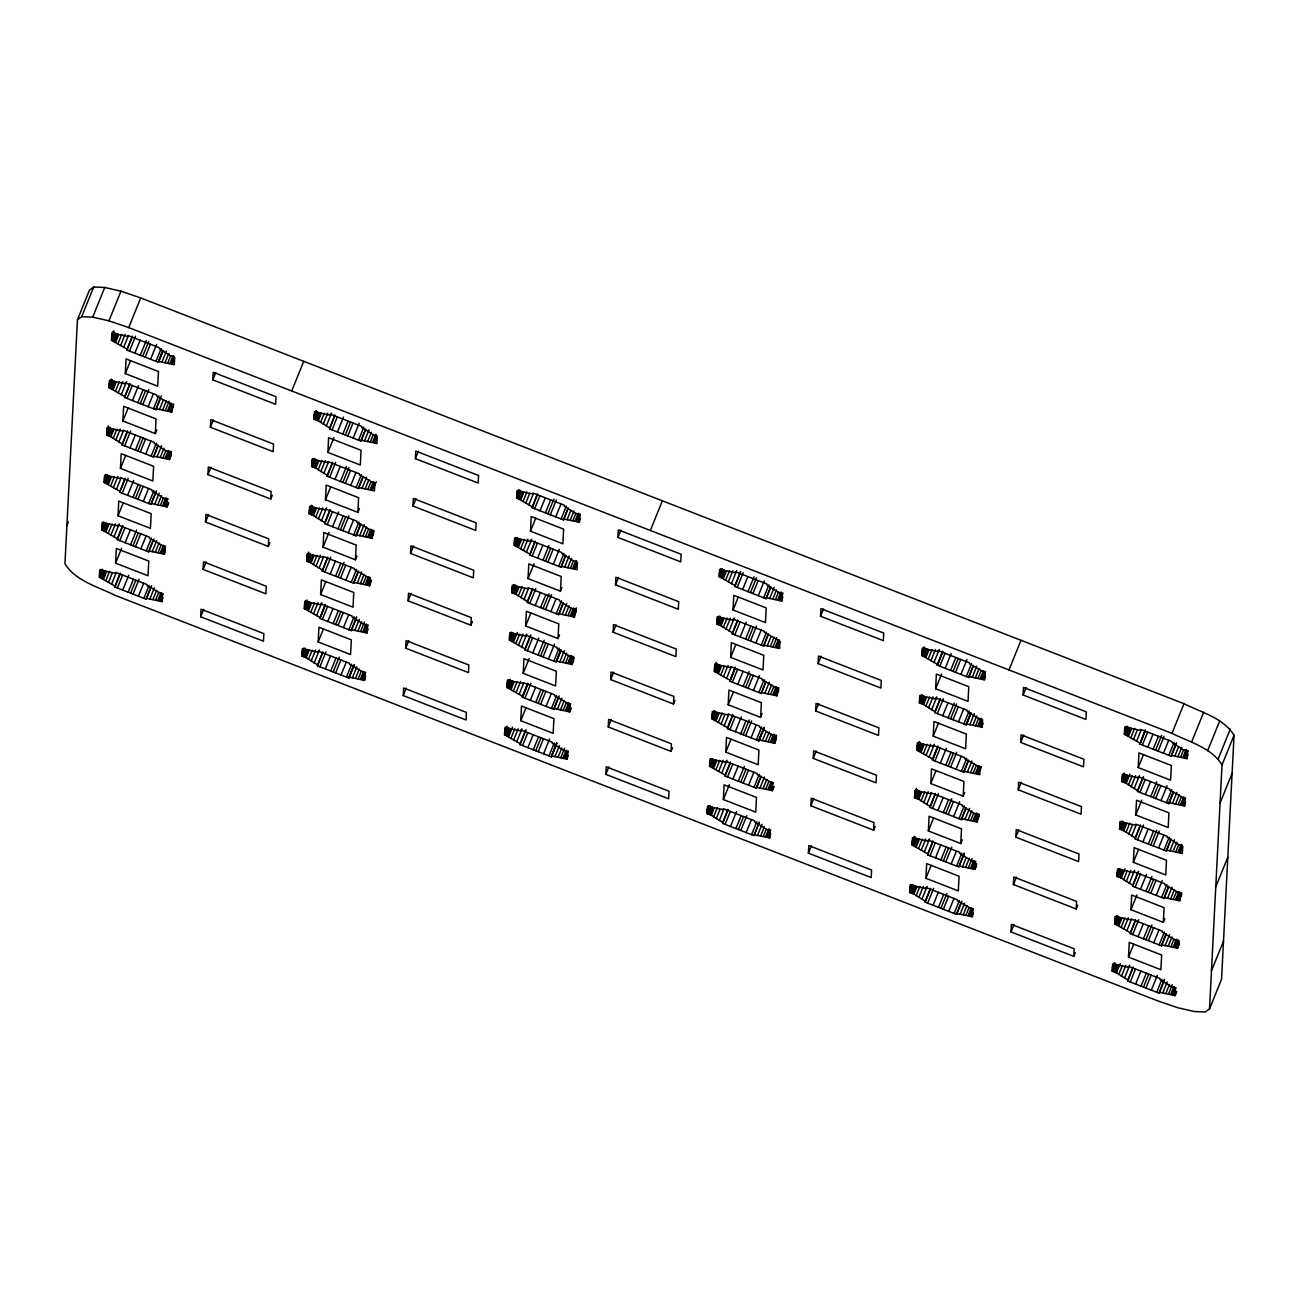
<?xml version="1.0" encoding="UTF-8"?>
<svg xmlns="http://www.w3.org/2000/svg" width="1299" height="1299" viewBox="0 0 1299 1299"><rect width="100%" height="100%" fill="white"/><g stroke="black" fill="none" stroke-linecap="round" stroke-linejoin="round"><path stroke-width="1.5" d="M77.453 319.716L64.95 563.75C75.586 581.075 97.734 586.645 114.994 595.299L1158.27 1001.074L1178.031 1007.797L1194.252 1011.531L1205.293 1011.986L1209.515 1008.917L1221.547 979.284L1234.05 735.25C1223.414 717.925 1201.266 712.355 1184.006 703.701L140.73 297.926L120.969 291.203L104.748 287.469L93.707 287.014L89.485 290.083L77.453 319.716L81.658 316.664L93.707 287.014M151.577 585.8L146.3 599.261L114.897 587.034L114.945 586.06L99.39 577.259L99.763 569.92L115.595 573.33L115.643 572.356L147.047 584.566L146.998 585.54L162.554 594.341L162.18 601.681L146.349 598.271L150.863 587.148M101.809 529.878L102.183 522.539L118.03 525.949L118.079 524.975L149.466 537.185L149.417 538.159L164.989 546.96L164.616 554.3L148.768 550.89L148.719 551.864L117.316 539.653L117.365 538.679L101.809 529.878L104.813 522.474M151.204 503.509L151.139 504.483L119.752 492.272L119.8 491.282L104.229 482.497L104.618 475.142L120.45 478.568L120.498 477.577L151.902 489.788L151.853 490.778L163.203 497.939L167.409 499.579L167.035 506.919L151.204 503.509L155.718 492.386M106.664 435.116L107.038 427.761L122.869 431.187L122.918 430.196L154.321 442.407L154.272 443.397L165.639 450.558L169.844 452.182L169.455 459.537L153.623 456.111L153.574 457.102L122.171 444.891L122.22 443.901L110.87 436.74L106.664 435.116L109.668 427.696M109.084 387.719L109.457 380.38L125.305 383.79L125.354 382.815L156.757 395.026L156.708 396.016L172.264 404.801L171.89 412.156L156.042 408.73L155.994 409.721L124.607 397.51L124.655 396.52L109.084 387.719L112.104 380.315M162.943 351.217L158.429 362.324L127.026 350.113L127.075 349.139L111.519 340.338L111.893 332.999L127.724 336.409L127.773 335.434L159.176 347.645L159.127 348.619L170.494 355.78L174.683 357.42L174.31 364.759L158.478 361.349L162.992 350.227L158.429 362.177M115.595 563.149L116.358 548.47L148.768 561.071L148.021 575.766L115.595 563.149L121.619 548.324M118.03 515.768L118.777 501.073L151.187 513.69L150.44 528.368L118.03 515.768L123.291 502.794M120.45 468.387L121.213 453.692L153.623 466.292L152.86 480.987L120.45 468.387L125.727 455.413M122.885 421.006L123.632 406.311L156.042 418.911L155.295 433.606L122.885 421.006L128.146 408.032M125.305 373.609L126.052 358.93L158.478 371.53L157.715 386.225L125.305 373.609L130.566 360.651M146.3 599.261L146.349 598.271M158.429 362.324L158.478 361.349M200.663 616.781L201.053 609.199L263.859 633.62L263.47 641.203L200.663 616.781L203.667 609.361M203.099 569.384L203.472 561.817L266.279 586.239L265.889 593.822L203.099 569.384L206.103 561.98M205.518 522.003L205.908 514.42L268.698 538.858L268.325 546.441L205.518 522.003L208.522 514.599M207.937 474.622L208.327 467.039L271.134 491.46L270.744 499.043L207.937 474.622L210.958 467.218M210.373 427.241L210.763 419.658L273.553 444.079L273.163 451.662L210.373 427.241L213.377 419.821M212.792 379.86L213.182 372.277L275.989 396.698L275.599 404.281L212.792 379.86L215.813 372.44M354.14 665.072L348.879 678.046L317.476 665.835L317.524 664.844L306.158 657.684L301.969 656.06L302.342 648.704L318.174 652.13L318.223 651.14L349.626 663.351L349.577 664.341L365.133 673.142L364.759 680.481L348.928 677.055L353.442 665.949M319.944 617.463L304.388 608.663L304.762 601.323L320.593 604.749L320.658 603.759L352.045 615.97L351.997 616.96L363.363 624.121L367.568 625.745L367.179 633.1L351.347 629.674L351.298 630.664L319.895 618.454L325.221 604.49M306.808 561.282L307.197 553.942L323.029 557.352L323.078 556.378L354.481 568.589L354.432 569.563L369.988 578.364L369.614 585.703L353.783 582.293L353.718 583.283L322.331 571.057L322.379 570.082L311.013 562.922L306.808 561.282L309.844 553.309M309.243 513.901L309.617 506.561L325.448 509.971L325.497 508.997L356.9 521.208L356.852 522.182L372.423 530.982L372.034 538.322L356.202 534.912L356.153 535.886L324.75 523.676L324.799 522.701L313.449 515.541L309.243 513.901L312.247 506.496M311.663 466.52L312.036 459.164L327.884 462.59L327.933 461.6L359.336 473.81L359.287 474.801L374.843 483.601L374.469 490.941L358.621 487.531L358.573 488.505L327.186 476.295L327.234 475.304L315.868 468.143L311.663 466.52L314.683 459.099M314.098 419.139L314.472 411.783L330.303 415.209L330.352 414.219L361.755 426.429L361.707 427.42L373.073 434.58L377.262 436.204L376.889 443.56L361.057 440.134L361.008 441.124L329.605 428.914L329.654 427.923L318.304 420.762L314.098 419.139L317.102 411.718M318.174 641.95L318.937 627.255L351.347 639.855L350.584 654.55L318.174 641.95L323.451 628.976M320.609 594.552L321.356 579.874L353.766 592.474L353.019 607.169L320.609 594.552L325.87 581.595M323.029 547.171L323.792 532.493L356.202 545.093L355.439 559.788L323.029 547.171L329.053 532.346M325.464 499.79L326.211 485.095L358.621 497.712L357.875 512.391L325.464 499.79L330.725 486.816M327.884 452.409L328.631 437.714L361.057 450.315L360.294 465.01L327.884 452.409L333.908 437.584M348.879 678.046L348.928 677.055M403.242 695.566L403.632 687.983L466.438 712.404L466.049 719.987L403.242 695.566L406.246 688.161M405.678 648.185L406.051 640.602L468.858 665.023L468.468 672.606L405.678 648.185L408.682 640.78M408.097 600.804L408.487 593.221L471.277 617.642L470.904 625.225L408.097 600.804L411.101 593.383M410.516 553.406L410.906 545.84L473.713 570.261L473.323 577.844L410.516 553.406L413.537 546.002M412.952 506.025L413.342 498.443L476.132 522.88L475.743 530.463L412.952 506.025L415.956 498.621M415.371 458.644L415.761 451.062L478.568 475.483L478.178 483.066L415.371 458.644L418.392 451.24M556.719 743.872L551.458 756.83L520.055 744.619L520.103 743.645L504.532 734.844L504.921 727.505L520.753 730.915L520.802 729.941L552.205 742.151L552.156 743.125L563.506 750.286L567.712 751.926L567.338 759.266L551.507 755.856L556.768 742.882M559.171 695.988L553.877 709.449L522.474 697.238L522.523 696.264L506.967 687.463L507.341 680.124L523.172 683.534L523.237 682.543L554.624 694.77L554.576 695.744L570.147 704.545L569.758 711.884L553.926 708.475L558.44 697.352M556.362 661.077L556.297 662.068L524.91 649.857L524.958 648.867L509.387 640.082L509.776 632.727L525.608 636.153L525.657 635.162L557.06 647.373L557.011 648.363L568.361 655.524L572.567 657.164L572.193 664.503L556.362 661.077L560.859 649.971M511.822 592.685L512.196 585.346L528.027 588.772L528.076 587.781L559.479 599.992L559.431 600.982L570.797 608.143L574.986 609.767L574.613 617.122L558.781 613.696L558.732 614.687L527.329 602.476L527.378 601.486L516.028 594.325L511.822 592.685L514.826 585.281M514.242 545.304L514.615 537.965L530.463 541.374L530.512 540.4L561.915 552.611L561.866 553.585L573.216 560.746L577.422 562.386L577.048 569.725L561.2 566.315L561.152 567.306L529.765 555.079L529.813 554.105L514.242 545.304L517.262 537.9M532.233 506.724L516.677 497.923L517.051 490.584L532.882 493.993L532.931 493.019L564.334 505.23L564.286 506.204L575.652 513.365L579.841 515.005L579.468 522.344L563.636 518.934L563.587 519.909L532.184 507.698L537.494 493.75M520.753 720.734L521.516 706.039L553.926 718.656L553.163 733.334L520.753 720.734L526.03 707.76M523.188 673.353L523.935 658.658L556.345 671.274L555.599 685.953L523.188 673.353L529.196 658.528M525.608 625.972L526.355 611.277L558.781 623.877L558.018 638.572L525.608 625.972L530.869 612.998M528.043 578.575L528.79 563.896L561.2 576.496L560.454 591.191L528.043 578.575L534.051 563.766M530.463 531.194L531.21 516.515L563.636 529.115L562.873 543.81L530.463 531.194L535.724 518.236M551.458 756.83L551.507 755.856M553.877 709.449L553.926 708.475M605.821 774.366L606.211 766.783L669.017 791.205L668.628 798.788L605.821 774.366L608.825 766.946M608.257 726.969L608.63 719.386L671.437 743.824L671.047 751.407L608.257 726.969L611.261 719.565M610.676 679.588L611.066 672.005L673.856 696.426L673.467 704.009L610.676 679.588L613.68 672.184M613.096 632.207L613.485 624.624L676.292 649.045L675.902 656.628L613.096 632.207L616.116 624.803M615.531 584.826L615.921 577.243L678.711 601.664L678.322 609.247L615.531 584.826L618.535 577.406M617.951 537.429L618.34 529.862L681.147 554.283L680.757 561.866L617.951 537.429L620.971 530.024M707.111 813.629L707.5 806.289L723.332 809.715L723.381 808.725L754.784 820.936L754.735 821.926L766.085 829.087L770.291 830.711L769.917 838.066L754.086 834.64L754.037 835.63L722.634 823.42L722.682 822.429L711.316 815.269L707.111 813.629L710.131 806.224M760.24 778.491L756.456 788.249L725.053 776.023L725.102 775.048L709.546 766.248L709.92 758.908L725.751 762.318L725.8 761.344L757.203 773.554L757.155 774.545L772.726 783.329L772.337 790.685L756.505 787.259L761.019 776.153M764.153 727.895L758.876 740.852L727.489 728.642L727.537 727.667L711.966 718.867L712.339 711.527L728.187 714.937L728.236 713.963L759.639 726.173L759.59 727.148L770.94 734.308L775.146 735.948L774.772 743.288L758.925 739.878L763.439 728.755M729.957 680.286L714.401 671.486L714.775 664.146L730.606 667.556L730.655 666.566L762.058 678.792L762.01 679.767L777.565 688.567L777.192 695.907L761.36 692.497L761.311 693.471L729.908 681.261L735.218 667.313M716.821 624.105L717.194 616.749L733.042 620.175L733.091 619.185L764.494 631.395L764.429 632.386L780.001 641.186L779.627 648.526L763.78 645.1L763.731 646.09L732.327 633.88L732.392 632.889L721.026 625.728L716.821 624.105L719.857 616.116M734.812 585.508L719.256 576.707L719.63 569.368L735.461 572.794L735.51 571.804L766.913 584.014L766.865 585.005L778.231 592.165L782.42 593.789L782.047 601.145L766.215 597.719L766.166 598.709L734.763 586.499L740.073 572.534M723.332 799.518L724.095 784.84L756.505 797.44L755.742 812.135L723.332 799.518L729.356 784.71M725.768 752.137L726.514 737.459L758.925 750.059L758.178 764.754L725.768 752.137L731.028 739.18M728.187 704.756L728.934 690.061L761.36 702.678L760.597 717.357L728.187 704.756L733.448 691.782M730.623 657.375L731.369 642.68L763.78 655.297L763.033 669.975L730.623 657.375L735.884 644.401M733.042 609.994L733.789 595.299L766.199 607.9L765.452 622.594L733.042 609.994L738.303 597.02M756.456 788.249L756.505 787.259M758.876 740.852L758.925 739.878M808.4 853.151L808.79 845.568L871.58 869.989L871.207 877.572L808.4 853.151L811.404 845.746M810.82 805.77L811.209 798.187L874.016 822.608L873.626 830.191L810.82 805.77L813.84 798.349M813.255 758.389L813.645 750.806L876.435 775.227L876.046 782.81L813.255 758.389L816.259 750.968M815.675 710.991L816.064 703.409L878.871 727.846L878.481 735.429L815.675 710.991L818.695 703.587M818.11 663.61L818.5 656.027L881.29 680.449L880.901 688.032L818.11 663.61L821.114 656.206M820.53 616.229L820.919 608.646L883.726 633.068L883.336 640.651L820.53 616.229L823.55 608.825M909.69 892.429L910.079 885.09L925.911 888.5L925.96 887.509L957.363 899.736L957.314 900.71L972.87 909.511L972.496 916.85L956.665 913.441L956.6 914.415L925.213 902.204L925.261 901.23L913.895 894.069L909.69 892.429L912.71 885.025M912.125 845.048L912.499 837.693L928.33 841.119L928.379 840.128L959.782 852.339L959.734 853.329L971.1 860.49L975.305 862.13L974.916 869.469L959.084 866.06L959.035 867.034L927.632 854.823L927.681 853.833L912.125 845.048L915.129 837.628M914.545 797.651L914.918 790.312L930.766 793.738L930.815 792.747L962.218 804.958L962.169 805.948L973.519 813.109L977.725 814.733L977.351 822.088L961.504 818.662L961.455 819.653L930.068 807.442L930.116 806.452L918.75 799.291L914.545 797.651L917.565 790.247M932.536 759.071L916.98 750.27L917.354 742.931L933.185 746.34L933.234 745.366L964.637 757.577L964.589 758.567L980.144 767.352L979.771 774.707L963.939 771.281L963.89 772.272L932.487 760.045L937.797 746.097M970.824 713.768L966.31 724.874L934.907 712.664L934.971 711.69L923.605 704.529L919.4 702.889L919.773 695.55L935.621 698.959L935.67 697.985L967.073 710.196L967.008 711.17L978.374 718.331L982.58 719.971L982.206 727.31L966.359 723.9L970.873 712.778M937.391 664.309L921.835 655.508L922.209 648.169L938.04 651.578L938.089 650.588L969.492 662.815L969.444 663.789L984.999 672.59L984.626 679.929L968.794 676.519L968.745 677.493L937.342 665.283L942.652 651.335M925.911 878.319L926.674 863.624L959.084 876.24L958.321 890.919L925.911 878.319L931.188 865.345M928.347 830.938L929.094 816.243L961.504 828.843L960.757 843.538L928.347 830.938L933.608 817.964M930.766 783.541L931.513 768.862L963.939 781.462L963.176 796.157L930.766 783.541L936.027 770.583M933.202 736.16L933.949 721.481L966.359 734.081L965.612 748.776L933.202 736.16L938.463 723.202M935.621 688.779L936.368 674.084L968.778 686.7L968.031 701.379L935.621 688.779L941.645 673.954M966.359 723.9L966.31 724.874L970.873 712.94M1010.979 931.935L1011.369 924.368L1074.159 948.79L1073.786 956.373L1010.979 931.935L1013.983 924.531M1013.399 884.554L1013.788 876.971L1076.595 901.409L1076.205 908.975L1013.399 884.554L1016.419 877.15M1015.834 837.173L1016.224 829.59L1079.014 854.011L1078.625 861.594L1015.834 837.173L1018.838 829.769M1018.254 789.792L1018.643 782.209L1081.45 806.63L1081.06 814.213L1018.254 789.792L1021.274 782.371M1020.689 742.411L1021.079 734.828L1083.869 759.249L1083.48 766.832L1020.689 742.411L1023.693 734.99M1023.109 695.014L1023.498 687.431L1086.305 711.868L1085.915 719.451L1023.109 695.014L1026.113 687.609M1112.269 971.214L1112.658 963.874L1128.49 967.284L1128.539 966.31L1159.942 978.52L1159.893 979.511L1171.243 986.672L1175.449 988.295L1175.075 995.651L1159.244 992.225L1159.179 993.215L1127.792 981.005L1127.841 980.014L1116.474 972.854L1112.269 971.214L1115.289 963.809M1114.704 923.833L1115.078 916.493L1130.909 919.903L1130.958 918.929L1162.361 931.139L1162.313 932.114L1173.679 939.274L1177.868 940.914L1177.495 948.254L1161.663 944.844L1161.615 945.818L1130.211 933.608L1130.26 932.633L1114.704 923.833L1117.741 915.844M1117.124 876.452L1117.497 869.112L1133.345 872.522L1133.394 871.532L1164.797 883.758L1164.748 884.733L1180.304 893.533L1179.93 900.873L1164.083 897.463L1164.034 898.437L1132.647 886.227L1132.696 885.252L1121.329 878.092L1117.124 876.452L1120.144 869.047M1119.559 829.071L1119.933 821.715L1135.764 825.141L1135.813 824.151L1167.216 836.361L1167.168 837.352L1178.534 844.512L1182.723 846.152L1182.35 853.492L1166.518 850.082L1166.47 851.056L1135.066 838.845L1135.115 837.855L1123.749 830.694L1119.559 829.071L1122.563 821.65M1173.419 792.406L1168.889 803.675L1137.486 791.464L1137.551 790.474L1126.184 783.313L1121.979 781.673L1122.352 774.334L1138.2 777.76L1138.249 776.77L1169.652 788.98L1169.587 789.971L1185.159 798.755L1184.785 806.111L1168.938 802.685L1173.452 791.578M1139.97 743.093L1124.414 734.292L1124.788 726.953L1140.619 730.363L1140.668 729.389L1172.071 741.599L1172.023 742.59L1183.373 749.75L1187.578 751.374L1187.205 758.73L1171.373 755.304L1171.325 756.294L1139.921 744.083L1145.231 730.119M1128.49 957.103L1129.253 942.424L1161.663 955.025L1160.9 969.72L1128.49 957.103L1133.751 944.146M1130.926 909.722L1131.673 895.027L1164.083 907.644L1163.336 922.339L1130.926 909.722L1136.934 894.897M1133.345 862.341L1134.092 847.646L1166.518 860.263L1165.755 874.941L1133.345 862.341L1138.606 849.367M1135.764 814.96L1136.528 800.265L1168.938 812.865L1168.191 827.56L1135.764 814.96L1141.789 800.135M1138.2 767.563L1138.947 752.884L1171.357 765.484L1170.61 780.179L1138.2 767.563L1143.461 754.605M1168.889 803.675L1168.938 802.685M1209.515 1008.917L1222.018 764.884L1234.05 735.25M81.658 316.664L92.716 317.118L104.748 287.469M92.716 317.118L108.937 320.837L120.969 291.203M111.795 334.833L113.305 331.131M111.73 336.1L113.24 332.382M111.698 336.668L113.955 331.115M111.682 337.237L113.175 333.534M111.617 338.503L113.857 332.95M111.519 340.338L114.556 332.349M112.169 340.598L115.173 333.177M113.614 341.15L116.618 333.746M115.059 341.718L118.063 334.314M115.725 341.978L118.729 334.557M117.965 343.667L121.733 334.395M120.628 345.437L125.142 334.33M108.937 320.837L128.698 327.575L140.73 297.926M123.681 347.271L128.195 336.149M109.311 383.481L110.805 379.779M109.246 384.634L111.503 379.064M109.181 385.884L111.438 380.331M109.116 387.151L112.12 379.746M109.749 387.979L112.753 380.575M111.194 388.547L114.198 381.127M127.075 349.285L132.336 336.165M127.026 350.113L132.319 336.652M112.64 389.099L115.643 381.695M113.289 389.359L116.293 381.955M129.478 351.071L135.502 336.246M115.546 391.048L119.297 381.792M118.209 392.818L122.723 381.711M134.869 353.166L140.146 340.208M66.899 525.624L68.409 521.922M106.94 429.596L108.45 425.893M121.262 394.652L126.523 381.695M106.875 430.862L108.385 427.16M106.843 431.43L108.353 427.728M106.827 432.015L108.32 428.313M106.762 433.265L109.019 427.712M106.697 434.532L109.701 427.127M107.314 435.36L110.334 427.956M140.276 355.276L146.284 340.452M108.759 435.928L111.779 428.524M124.623 397.007L129.916 383.546M124.607 397.51L129.868 384.374M142.728 356.218L148.752 341.41M110.204 436.48L113.224 429.076M110.87 436.74L113.874 429.336M127.058 398.452L132.319 385.494M145.179 357.176L150.44 344.219M113.11 438.429L116.878 429.173M115.79 440.215L120.287 429.092M132.449 400.563L138.473 385.738M150.57 359.271L156.594 344.462M118.826 442.033L123.34 430.927M104.456 478.243L105.95 474.541M104.391 479.396L105.933 475.109M104.326 480.662L106.583 475.093M104.261 481.913L107.281 474.508M104.229 482.497L107.249 475.077M104.894 482.741L107.898 475.337M137.84 402.658L143.117 389.684M106.339 483.309L109.343 475.905M122.22 444.063L127.497 430.943M122.171 444.891L127.464 431.43M155.977 361.382L161.238 348.408M107.785 483.877L110.788 476.457M140.292 403.616L145.569 390.642M108.434 484.121L111.454 476.717M124.623 445.849L130.647 431.024M142.76 404.557L148.768 389.749M110.691 485.826L114.442 476.554M161.92 362.145L166.434 351.022M113.354 487.596L117.868 476.473M130.03 447.944L135.291 434.97M165.038 362.713L168.805 353.442M148.151 406.668L153.412 393.694M116.407 489.431L120.921 478.308M167.782 363.038L170.786 355.634M102.004 526.209L103.53 521.922M101.971 526.777L103.465 523.075M101.907 528.043L104.164 522.49M101.842 529.31L104.099 523.741M102.459 530.138L105.479 522.718M170.104 363.135L173.124 355.715M135.421 450.039L140.682 437.065M170.77 363.379L173.774 355.975M103.904 530.69L106.924 523.286M119.768 491.785L125.061 478.324M153.542 408.763L158.819 395.789M119.752 492.272L125.013 479.152M172.215 363.947L174.472 358.394M105.349 531.259L108.369 523.854M137.873 450.997L143.134 438.023M106.015 531.518L109.019 524.098M156.042 408.893L161.303 395.919M155.994 409.721L160.54 398.111M122.203 493.23L128.211 478.405M140.324 451.955L145.585 438.981M108.255 533.207L112.023 523.935M159.501 409.526L163.252 400.271M110.935 534.977L115.449 523.854M127.594 495.325L133.618 480.5M162.619 410.094L166.369 400.823M145.715 454.049L150.993 441.075M155.295 433.606L156.789 429.904M113.987 536.812L119.248 523.838M165.346 410.419L169.114 401.164M99.601 573.021L101.111 569.319M99.568 573.59L101.078 569.888M99.536 574.158L101.046 570.456M99.471 575.425L101.728 569.871M99.39 577.259L102.426 569.271M167.685 410.516L170.689 403.112M100.039 577.519L103.043 570.115M133.001 497.42L138.262 484.462M168.334 410.776L171.354 403.356M117.365 538.825L122.642 525.705M101.484 578.087L104.488 570.667M117.316 539.653L122.609 526.192M151.122 456.144L156.383 443.186M169.779 411.328L172.799 403.924M102.93 578.64L105.933 571.235M135.453 498.378L140.714 485.404M172.101 407.902L173.611 404.2M172.053 409.055L173.579 404.768M171.224 411.897L173.481 406.343M103.579 578.899L106.599 571.479M153.591 456.615L158.137 445.005M119.768 540.611L125.045 527.638M153.574 457.102L158.088 445.833M137.905 499.336L143.166 486.362M105.836 580.588L109.587 571.333M157.065 456.907L161.579 445.801M108.499 582.358L112.266 573.103M125.175 542.706L130.436 529.748M160.183 457.475L163.95 448.22M143.296 501.43L148.557 488.456M111.552 584.193L116.066 573.07M162.927 457.816L165.931 450.396M165.265 457.897L168.269 450.493M130.566 544.801L136.59 529.992M165.915 458.157L168.919 450.753M114.913 586.547L120.206 573.086M114.897 587.034L120.174 573.914M148.687 503.525L153.964 490.567M167.36 458.709L170.364 451.305M169.682 455.283L171.176 451.581M133.018 545.759L138.279 532.801M169.649 455.868L171.159 452.149M169.617 456.436L171.127 452.734M168.805 459.278L171.062 453.724M151.171 503.996L156.432 491.022M169.487 458.953L170.997 455.251M117.348 587.992L122.609 575.035M169.455 459.537L170.965 455.835M135.469 546.717L140.747 533.743M154.646 504.288L159.16 493.182M122.739 590.087L128.763 575.278M157.764 504.856L161.514 495.601M140.877 548.811L146.137 535.854M160.508 505.197L163.512 497.777M162.83 505.279L165.834 497.874M128.146 592.198L133.407 579.224M163.495 505.538L166.499 498.134M146.267 550.922L151.528 537.948M164.941 506.107L167.944 498.686M130.598 593.14L135.859 580.182M166.386 506.659L167.88 502.957M148.752 551.377L153.282 539.767M167.068 506.35L168.561 502.632M148.719 551.864L153.98 538.906M167.035 506.919L168.545 503.216M133.05 594.098L139.058 579.289M152.21 551.685L156.724 540.563M155.328 552.254L159.095 542.982M138.441 596.209L143.702 583.235M158.072 552.578L161.076 545.174M160.41 552.676L163.414 545.255M161.06 552.919L164.064 545.515M143.848 598.303L149.109 585.329M162.505 553.488L165.509 546.083M163.95 554.04L165.46 550.338M149.791 599.066L154.305 587.944M152.909 599.635L156.659 590.363M155.653 599.959L158.657 592.555M157.975 600.057L160.995 592.636M158.64 600.3L161.644 592.896M160.086 600.869L163.089 593.464M161.531 601.437L163.025 597.735M291.707 390.967L303.739 361.333M270.744 499.043L272.254 495.341M314.309 414.884L315.819 411.182M314.277 415.453L315.787 411.751M314.244 416.037L316.501 410.468M314.179 417.288L316.436 411.734M314.114 418.554L316.371 413.001M314.748 419.382L317.752 411.978M316.193 419.95L319.197 412.546M317.638 420.503L320.642 413.098M318.304 420.762L321.308 413.358M268.325 546.441L269.819 542.722M320.544 422.451L324.312 413.196M323.207 424.237L327.721 413.114M326.26 426.056L331.521 413.098M311.89 462.265L313.384 458.563M311.825 463.418L313.351 459.132M311.76 464.685L314.017 459.115M311.695 465.935L314.699 458.531M312.328 466.763L315.332 459.359M313.773 467.331L316.777 459.927M329.654 428.085L334.915 414.966M329.605 428.914L334.898 415.453M315.219 467.9L318.223 460.479M315.868 468.143L318.872 460.739M332.057 429.872L337.318 416.898M318.125 469.848L321.876 460.577M320.788 471.618L325.302 460.496M337.448 431.966L343.472 417.141M323.841 473.453L328.355 462.33M309.422 510.231L310.964 505.944M309.406 510.799L311.663 505.246M309.341 512.066L311.598 506.513M309.276 513.332L312.28 505.912M309.893 514.16L312.913 506.74M342.855 434.061L348.116 421.087M311.338 514.713L314.358 507.308M327.202 475.807L332.495 462.347M327.186 476.295L332.447 463.175M345.307 435.019L350.568 422.045M312.783 515.281L315.787 507.877M313.449 515.541L316.453 508.12M329.637 477.253L335.645 462.428M347.759 435.977L353.019 423.003M315.689 517.229L319.457 507.958M318.369 518.999L322.866 507.877M335.028 479.347L340.289 466.373M353.149 438.072L359.173 423.247M307.1 555.777L308.594 552.075M321.405 520.834L326.682 507.86M307.035 557.044L308.529 553.342M306.97 558.18L308.512 553.91M306.905 559.447L309.162 553.894M307.473 561.541L310.477 554.137M340.419 481.442L346.443 466.633M324.799 522.847L330.076 509.728M308.918 562.11L311.922 554.689M324.75 523.676L330.043 510.215M358.556 440.166L363.817 427.209M310.364 562.662L313.368 555.258M342.871 482.4L348.895 467.575M311.013 562.922L314.017 555.517M361.025 440.637L365.571 429.027M327.202 524.634L332.463 511.66M361.008 441.124L365.522 429.855M345.339 483.358L350.6 470.384M313.27 564.61L317.021 555.355M364.499 440.929L369.013 429.823M315.933 566.38L320.447 555.274M332.609 526.728L338.617 511.92M367.617 441.498L371.384 432.242M350.73 485.453L355.991 472.479M318.986 568.215L323.5 557.092M370.361 441.839L373.365 434.418M304.583 604.993L306.109 600.723M304.551 605.578L306.808 600.008M304.486 606.828L306.743 601.275M304.421 608.094L306.678 602.541M304.388 608.663L307.392 601.258M305.038 608.922L308.058 601.518M372.683 441.92L375.703 434.516M338 528.839L343.261 515.865M373.349 442.18L376.353 434.775M306.483 609.491L309.503 602.07M322.347 570.57L327.64 557.109M322.331 571.057L327.592 557.937M356.121 487.547L361.398 474.59M374.794 442.732L377.051 437.178M307.928 610.043L310.948 602.639M340.452 529.781L345.713 516.823M308.594 610.303L311.598 602.898M358.621 487.677L363.135 476.408M358.573 488.505L363.119 476.895M324.782 572.015L330.79 557.19M342.904 530.739L348.928 515.914M310.834 611.991L314.602 602.736M362.08 488.31L366.594 477.204M313.514 613.761L318.028 602.655M330.173 574.109L335.434 561.152M365.198 488.879L368.948 479.623M348.294 532.834L353.572 519.876M357.875 512.391L359.368 508.688M316.55 615.596L321.827 602.639M367.926 489.22L370.946 481.799M302.18 651.806L303.69 648.104M302.147 652.374L303.657 648.672M302.115 652.959L303.625 649.256M302.05 654.225L304.307 648.656M301.969 656.06L305.005 648.071M370.264 489.301L373.268 481.897M302.618 656.304L305.622 648.899M335.564 576.22L340.841 563.246M370.913 489.561L373.933 482.156M304.063 656.872L307.067 649.468M319.911 618.292L325.205 604.652M353.701 534.944L358.962 521.971M319.895 618.454L325.172 605.48M372.358 490.129L375.379 482.708M374.745 485.436L376.255 481.734M305.509 657.44L308.512 650.02M338.032 577.162L344.04 562.353M306.158 657.684L309.178 650.279M356.17 535.399L360.716 523.789M322.347 619.396L327.624 606.438M356.153 535.886L360.667 524.617M340.484 578.12L345.745 565.162M308.415 659.372L312.166 650.117M359.644 535.708L364.158 524.585M311.078 661.159L315.592 650.036M327.754 621.507L333.015 608.533M362.762 536.276L366.529 527.004M345.875 580.231L351.136 567.257M355.439 559.788L356.949 556.069M314.131 662.977L319.392 650.02M365.506 536.601L368.51 529.196M367.844 536.698L370.848 529.278M333.145 623.601L338.406 610.627M368.494 536.942L371.498 529.537M317.492 665.348L322.785 651.887M317.476 665.835L322.753 652.715M351.266 582.325L356.543 569.352M369.939 537.51L372.943 530.106M372.261 534.084L373.755 530.382M335.597 624.559L340.858 611.585M372.228 534.652L373.739 530.95M372.196 535.22L373.706 531.518M371.384 538.062L373.641 532.509M353.766 582.439L358.297 571.17M353.718 583.283L358.248 572.015M372.066 537.754L373.576 534.051M319.927 666.793L325.935 651.968M338.049 625.501L343.309 612.543M357.225 583.089L361.739 571.966M325.318 668.888L330.596 655.914M360.343 583.657L364.093 574.385M343.456 627.612L348.717 614.638M363.087 583.982L366.091 576.577M365.409 584.079L368.413 576.659M330.725 670.982L335.986 658.025M366.074 584.339L369.078 576.918M348.846 629.706L354.107 616.733M367.52 584.891L370.524 577.487M333.177 671.94L339.185 657.115M368.948 585.459L371.205 579.89M351.331 630.161L356.608 616.863M351.298 630.664L356.575 617.545M369.614 585.703L371.141 581.432M335.629 672.898L340.89 659.924M354.789 630.47L359.303 619.363M357.907 631.038L361.674 621.783M341.02 674.993L346.281 662.019M360.651 631.363L364.418 622.107M362.989 631.46L365.993 624.056M363.639 631.72L366.643 624.299M346.427 677.088L351.688 664.13M365.084 632.272L368.088 624.868M366.529 632.84L368.039 629.138M348.879 677.899L354.14 664.926M352.37 677.851L356.884 666.744M355.488 678.419L359.238 669.164M358.232 678.76L361.236 671.339M360.554 678.841L363.574 671.437M361.219 679.101L364.223 671.697M362.665 679.669L365.668 672.249M364.11 680.221L365.604 676.519M516.888 493.669L518.398 489.967M516.856 494.253L518.366 490.551M516.823 494.822L518.333 491.119M516.758 496.088L519.015 490.535M516.693 497.355L519.714 489.934M516.677 497.923L519.681 490.519M517.327 498.183L520.331 490.762M518.772 498.735L521.776 491.331M520.217 499.303L523.221 491.899M520.867 499.563L523.887 492.142M470.904 625.225L472.398 621.523M523.124 501.252L526.891 491.98M525.786 503.022L529.554 493.766M528.839 504.856L533.353 493.734M514.469 541.066L515.963 537.364M514.404 542.203L515.93 537.932M514.339 543.469L516.596 537.916M514.907 545.564L517.911 538.159M516.352 546.132L519.356 538.712M532.184 507.698L537.477 494.237M517.798 546.684L520.802 539.28M518.447 546.944L521.451 539.54M534.636 508.656L539.897 495.682M520.704 548.633L524.455 539.377M523.367 550.403L527.881 539.296M540.027 510.751L545.304 497.793M526.42 552.237L531.681 539.264M512.001 589.015L513.543 584.745M511.985 589.6L513.478 585.881M511.92 590.85L514.177 585.297M511.855 592.117L514.859 584.712M512.472 592.945L515.492 585.54M545.434 512.861L550.695 499.888M513.917 593.513L516.921 586.093M529.781 554.592L535.074 541.131M529.765 555.079L535.026 541.959M515.362 594.065L518.366 586.661M547.886 513.803L553.894 498.995M516.028 594.325L519.032 586.921M532.217 556.037L537.477 543.079M550.338 514.761L556.362 499.936M518.269 596.014L522.036 586.758M520.931 597.784L524.699 588.528M537.607 558.132L542.868 545.174M555.728 516.856L561.006 503.898M523.984 599.618L528.498 588.512M509.614 635.828L511.108 632.126M509.581 636.396L511.092 632.694M509.549 636.981L511.059 633.279M509.484 638.247L511.741 632.678M509.387 640.082L512.407 632.662M510.052 640.326L513.056 632.922M542.998 560.242L549.022 545.418M527.378 601.648L532.639 588.512M511.497 640.894L514.501 633.49M527.329 602.476L532.622 589.015M561.136 518.967L566.396 505.993M512.943 641.462L515.947 634.042M545.45 561.184L550.727 548.227M513.592 641.706L517.359 632.451M563.604 519.421L568.15 507.812M529.781 603.418L535.805 588.609M563.587 519.909L568.101 508.64M547.902 562.142L553.179 549.185M515.849 643.395L519.6 634.139M567.078 519.73L570.846 510.458M518.512 645.181L523.026 634.058M535.188 605.529L540.449 592.555M570.196 520.298L573.963 511.027M553.309 564.253L559.317 549.428M521.565 646.999L526.826 634.042M572.94 520.623L575.944 513.219M507.146 683.794L508.688 679.507M507.13 684.362L508.623 680.66M507.065 685.628L509.322 680.059M507 686.879L510.004 679.474M506.967 687.463L509.971 680.043M575.262 520.72L578.282 513.3M507.617 687.723L510.637 680.303M540.579 607.623L545.84 594.65M575.928 520.964L578.932 513.56M509.062 688.275L512.082 680.871M524.926 649.37L530.219 635.909M524.91 649.857L530.918 635.032M558.7 566.348L563.961 553.374M577.373 521.532L580.377 514.128M510.507 688.843L513.527 681.423M543.031 608.582L549.055 593.757M578.818 522.101L580.312 518.382M511.173 689.087L514.177 681.683M561.2 566.461L565.714 555.193M561.152 567.306L565.698 555.696M527.362 650.815L532.622 637.841M545.483 609.523L551.507 594.715M513.414 690.792L517.181 681.52M564.659 567.111L569.173 555.988M516.093 692.562L520.607 681.439M532.752 652.91L538.776 638.085M567.76 567.679L571.528 558.408M550.873 611.634L556.151 598.66M560.454 591.191L561.947 587.489M519.129 694.397L523.643 683.274M570.505 568.004L573.525 560.6M504.759 730.606L506.269 726.888M504.726 731.175L506.237 727.472M504.694 731.743L506.951 726.19M504.629 733.009L506.886 727.456M504.532 734.844L507.552 727.44M505.197 735.104L508.201 727.684M572.843 568.101L575.847 560.681M538.143 655.005L544.167 640.18M573.492 568.361L576.512 560.941M522.523 696.264L527.8 683.29M506.642 735.656L509.646 728.252M522.49 697.092L527.784 683.436M556.281 613.729L561.541 600.755M522.474 697.238L527.735 684.264M574.937 568.913L577.194 563.36M540.611 655.963L545.872 642.989M508.088 736.224L511.092 728.82M508.737 736.484L512.504 727.213M558.749 614.183L563.295 602.59M524.926 698.196L530.95 683.371M558.732 614.687L563.246 603.418M543.063 656.921L548.324 643.947M510.994 738.173L514.745 728.901M562.223 614.492L566.737 603.386M513.657 739.943L518.171 728.836M530.333 700.291L535.594 687.317M565.341 615.06L569.108 605.805M548.454 659.015L554.478 644.19M558.018 638.572L559.528 634.87M516.71 741.778L521.971 728.804M568.085 615.385L571.089 607.981M570.423 615.482L573.427 608.078M535.724 702.386L540.985 689.428M571.073 615.742L574.077 608.322M520.087 743.791L525.364 730.671M520.055 744.619L526.063 729.811M553.845 661.11L559.122 648.152M572.518 616.294L575.522 608.89M574.905 611.602L576.399 607.9M538.176 703.344L543.437 690.386M574.808 613.437L576.334 609.166M574.775 614.021L576.285 610.319M573.963 616.863L576.22 611.309M556.345 661.24L560.859 650.117M522.507 745.577L527.767 732.604M557.06 660.217L560.811 650.945M540.628 704.302L545.889 691.328M559.804 661.873L564.318 650.767M527.897 747.672L533.158 734.714M562.922 662.441L566.673 653.186M546.035 706.396L551.296 693.439M565.666 662.782L568.67 655.362M567.988 662.863L570.992 655.459M533.304 749.783L538.565 736.809M568.653 663.123L571.657 655.719M551.426 708.491L556.686 695.533M570.082 663.692L573.103 656.271M535.756 750.725L541.017 737.767M572.372 660.834L573.882 657.132M572.356 661.402L573.849 657.7M571.528 664.244L573.785 658.69M572.193 664.503L573.72 660.217M538.208 751.683L543.469 738.709M557.368 709.27L561.882 698.148M560.486 709.822L564.253 700.567M543.599 753.777L549.623 738.969M563.23 710.163L566.234 702.743M565.568 710.244L568.572 702.84M566.218 710.504L569.222 703.1M548.99 755.888L554.267 742.914M567.663 711.073L570.667 703.652M569.108 711.625L570.618 707.923M551.458 756.684L556.751 743.044M569.758 711.884L571.268 708.182M554.949 756.651L559.463 745.529M558.067 757.22L561.817 747.948M650.344 530.463L662.376 500.813M560.811 757.544L564.562 748.289M563.133 757.642L566.153 750.221M563.798 757.885L566.802 750.481M565.244 758.454L568.248 751.049M566.689 759.022L568.183 755.304M719.435 573.038L720.977 568.767M719.402 573.622L720.913 569.904M719.337 574.872L721.594 569.319M719.273 576.139L722.293 568.735M719.256 576.707L722.26 569.303M719.906 576.967L722.91 569.563M721.351 577.535L724.355 570.115M722.796 578.087L725.8 570.683M723.446 578.347L726.466 570.943M673.467 704.009L674.977 700.307M725.703 580.036L729.47 570.781M728.366 581.806L732.88 570.699M731.418 583.641L736.679 570.683M717.048 619.85L718.542 616.148M717.016 620.419L718.509 616.716M716.983 621.003L718.493 617.301M716.918 622.27L719.175 616.7M717.486 624.348L720.49 616.944M718.932 624.916L721.935 617.512M734.763 586.499L740.787 571.511M720.377 625.485L723.381 618.064M721.026 625.728L724.03 618.324M737.215 587.44L743.239 572.632M671.047 751.407L672.557 747.688M723.267 627.417L727.034 618.162M725.946 629.203L730.46 618.08M742.606 589.551L747.883 576.577M714.677 665.981L716.187 662.263M728.999 631.022L734.26 618.064M714.58 667.816L716.122 663.529M714.564 668.384L716.058 664.682M714.499 669.651L716.756 664.081M714.434 670.917L716.691 665.348M714.401 671.486L717.405 664.065M715.051 671.745L718.055 664.325M748.013 591.646L754.021 576.821M716.496 672.297L719.5 664.893M732.36 633.392L737.653 619.932M732.327 633.88L737.605 620.76M717.941 672.866L720.945 665.445M750.465 592.604L756.473 577.779M718.607 673.126L721.611 665.705M734.796 634.838L740.057 621.864M752.917 593.546L758.178 580.588M720.848 674.814L724.615 665.543M723.511 676.584L728.025 665.461M740.186 636.932L746.211 622.107M758.307 595.656L764.332 580.832M726.563 678.419L731.077 667.296M712.193 714.629L713.687 710.91M712.161 715.197L713.671 711.495M712.128 715.765L713.638 712.063M712.063 717.032L714.32 711.479M711.966 718.867L715.002 710.878M712.631 719.126L715.635 711.706M745.577 639.027L750.854 626.069M714.077 719.678L717.08 712.274M735.218 667.459L729.924 681.114L735.169 668.287M763.715 597.751L768.976 584.777M748.029 639.985L753.306 627.011M715.522 720.247L718.526 712.842M716.171 720.507L719.175 713.086M766.183 598.206L770.729 586.612M732.36 682.219L737.621 669.245M766.166 598.709L770.68 587.44M750.481 640.943L756.505 626.118M718.428 722.195L722.179 712.924M769.658 598.514L774.172 587.408M721.091 723.965L724.858 714.71M737.751 684.313L743.028 671.339M772.775 599.083L776.542 589.827M755.888 643.037L761.149 630.064M724.144 725.8L728.658 714.677M775.519 599.407L778.523 592.003M709.709 763.146L711.235 758.876M709.644 764.413L711.901 758.86M709.579 765.679L711.836 760.126M709.546 766.248L712.55 758.843M777.841 599.505L780.861 592.1M710.196 766.507L713.216 759.103M743.158 686.408L749.166 671.599M778.507 599.765L781.511 592.344M711.641 767.076L714.661 759.655M727.521 727.813L732.798 714.694M727.489 728.642L732.766 715.181M761.279 645.132L766.54 632.175M779.952 600.317L782.956 592.912M713.086 767.628L716.106 760.224M745.61 687.366L750.871 674.408M781.397 600.885L782.891 597.183M713.752 767.888L716.756 760.483M763.78 645.262L768.294 633.993M763.731 646.09L768.277 634.48M729.941 729.6L735.202 716.626M748.062 688.324L753.323 675.35M715.993 769.576L719.76 760.321M767.238 645.895L770.989 636.64M718.672 771.346L723.186 760.24M735.331 731.694L741.356 716.886M770.339 646.464L774.107 637.208M753.452 690.418L759.477 675.594M721.708 773.181L726.985 760.207M707.338 809.391L708.832 805.689M773.084 646.805L776.851 637.533M707.306 809.959L708.816 806.257M707.273 810.544L708.783 806.825M707.208 811.794L709.465 806.241M707.143 813.06L710.163 805.656M707.776 813.888L710.78 806.484M775.422 646.886L778.426 639.481M740.722 733.805L745.999 720.831M776.071 647.146L779.091 639.741M709.222 814.457L712.225 807.036M725.086 775.535L730.379 762.075M758.86 692.513L764.121 679.556M725.053 776.023L730.33 762.903M777.516 647.714L779.773 642.144M743.174 734.747L749.198 719.938M710.667 815.009L713.671 807.605M711.316 815.269L714.336 807.864M761.328 692.984L765.874 681.374M727.505 776.981L732.782 764.023M761.311 693.471L765.825 682.202M745.642 735.705L751.65 720.88M713.573 816.957L717.324 807.702M764.802 693.293L769.317 682.17M716.236 818.727L720.003 809.472M732.912 779.091L738.173 766.118M767.92 693.845L771.687 684.589M751.033 737.8L756.294 724.842M760.597 717.357L762.107 713.654M719.289 820.562L723.803 809.456M770.664 694.186L773.668 686.765M772.986 694.267L776.006 686.862M738.303 781.186L744.327 766.361M773.652 694.527L776.656 687.122M722.666 822.592L727.943 809.472M722.634 823.42L727.927 809.959M756.424 739.91L761.701 726.937M775.097 695.095L778.101 687.674M740.755 782.144L746.016 769.17M777.387 692.237L778.913 687.95M776.542 695.647L778.799 690.094M758.892 740.706L764.169 727.408M725.086 824.362L730.347 811.404M743.207 783.086L748.468 770.128M762.383 740.674L766.134 731.402M730.476 826.473L736.501 811.648M765.501 741.242L769.252 731.97M748.597 785.197L753.875 772.223M768.229 741.567L771.249 734.162M770.567 741.664L773.571 734.244M735.884 828.567L741.144 815.593M771.216 741.908L774.236 734.503M754.005 787.291L759.266 774.318M772.661 742.476L775.682 735.072M774.983 739.05L776.493 735.348M738.335 829.525L743.596 816.551M774.951 739.618L776.461 735.916M774.935 740.186L776.429 736.484M774.107 743.044L776.364 737.475M774.772 743.288L776.299 739.017M740.787 830.483L746.795 815.658M759.947 788.055L764.462 776.932M763.065 788.623L766.832 779.351M746.178 832.578L751.439 819.604M765.809 788.948L768.813 781.543M768.147 789.045L771.151 781.641M768.797 789.305L771.801 781.884M751.569 834.672L756.846 821.699M770.242 789.857L773.246 782.453M771.687 790.425L773.197 786.723M754.053 835.143L759.314 822.17M772.369 790.101L773.879 786.398M754.037 835.63L759.298 822.511M772.337 790.685L773.847 786.967M757.528 835.436L762.042 824.329M760.646 836.004L764.397 826.749M763.39 836.329L766.394 828.924M765.712 836.426L768.716 829.022M766.378 836.686L769.381 829.265M767.823 837.238L770.827 829.834M769.268 837.806L770.762 834.104M922.014 651.838L923.557 647.552M921.981 652.407L924.239 646.853M921.917 653.673L924.174 648.12M921.852 654.94L924.109 649.37M921.835 655.508L924.839 648.087M922.485 655.768L925.489 648.347M923.93 656.32L926.934 648.915M925.375 656.888L928.379 649.468M926.025 657.148L929.045 649.727M928.282 658.837L932.049 649.565M930.945 660.606L935.459 649.484M933.997 662.441L939.258 649.468M919.627 698.651L921.121 694.933M919.595 699.219L921.088 695.517M919.562 699.788L921.072 696.085M919.497 701.054L921.754 695.501M919.4 702.889L922.436 694.9M920.065 703.149L923.069 695.728M921.511 703.701L924.515 696.296M937.342 665.137L942.652 651.481M937.342 665.283L942.603 652.309M922.956 704.269L925.96 696.865M923.605 704.529L926.609 697.108M939.794 666.241L945.055 653.267M873.626 830.191L875.136 826.489M925.846 706.218L929.613 696.946M928.525 707.987L933.039 696.881M945.185 668.336L951.209 653.511M931.578 709.822L936.839 696.849M917.191 746.032L918.702 742.33M917.126 747.169L919.383 741.615M917.062 748.435L919.319 742.882M917.013 749.702L920.017 742.297M916.98 750.27L919.984 742.866M917.63 750.53L920.634 743.125M950.592 670.43L955.853 657.473M919.075 751.098L922.079 743.678M934.955 711.836L940.232 698.716M934.907 712.664L940.2 699.203M920.52 751.65L923.524 744.246M953.044 671.388L958.305 658.431M921.186 751.91L924.19 744.506M937.375 713.622L943.383 698.797M955.496 672.346L960.757 659.372M923.427 753.599L927.194 744.343M926.09 755.369L930.604 744.262M942.765 715.717L948.026 702.759M960.887 674.441L966.911 659.616M914.837 792.146L916.331 788.444M929.142 757.203L934.419 744.23M914.772 793.413L916.266 789.711M914.74 793.981L916.233 790.279M914.707 794.566L916.217 790.847M914.642 795.816L916.899 790.263M914.577 797.083L917.581 789.678M915.21 797.911L918.214 790.506M948.156 717.827L954.18 703.003M916.656 798.479L919.66 791.059M932.487 759.899L937.797 746.259M966.294 676.535L971.555 663.578M932.487 760.045L937.748 747.087M950.608 718.769L956.632 703.961M918.101 799.031L921.105 791.627M918.75 799.291L921.754 791.887M968.762 677.006L973.308 665.397M934.939 761.003L940.2 748.045M968.745 677.493L973.26 666.225M953.06 719.727L958.337 706.753M921.007 800.98L924.758 791.724M972.237 677.315L976.751 666.192M923.67 802.75L928.184 791.643M940.33 763.114L946.354 748.289M975.354 677.867L979.105 668.612M958.467 721.822L963.728 708.864M926.723 804.584L931.237 793.478M978.098 678.208L981.102 670.787M912.336 840.794L913.846 837.092M912.288 841.947L914.545 836.394M912.223 843.213L914.48 837.644M912.158 844.464L915.162 837.059M980.42 678.289L983.44 670.885M912.775 845.292L915.795 837.887M945.737 765.208L950.998 752.235M981.086 678.549L984.09 671.145M914.22 845.86L917.24 838.456M930.1 806.614L935.377 793.494M930.068 807.442L935.345 793.981M963.858 723.933L969.119 710.959M982.531 679.117L985.535 671.697M915.665 846.428L918.685 839.008M948.189 766.166L953.45 753.193M983.976 679.669L985.47 675.967M916.331 846.672L919.335 839.268M932.52 808.384L938.528 793.575M950.641 767.108L956.665 752.3M918.572 848.361L922.339 839.105M969.817 724.696L974.331 713.573M921.251 850.147L925.749 839.024M937.91 810.495L943.171 797.521M972.919 725.264L976.686 715.993M956.032 769.219L961.309 756.245M924.287 851.965L929.564 839.008M975.663 725.589L978.683 718.185M909.885 888.76L911.411 884.473M909.852 889.328L911.362 885.626M909.787 890.594L912.044 885.041M909.722 891.861L912.726 884.44M910.355 892.689L913.359 885.269M978.001 725.686L981.005 718.266M943.301 812.589L948.579 799.616M978.65 725.93L981.671 718.526M911.801 893.241L914.805 885.837M927.665 854.336L932.958 840.875M961.439 771.314L966.7 758.34M927.632 854.823L932.909 841.703M980.096 726.498L982.353 720.945M945.753 813.547L951.777 798.723M913.246 893.809L916.25 886.389M913.895 894.069L916.915 886.649M981.541 727.067L983.051 723.348M963.923 771.444L968.453 760.175M963.89 772.272L968.421 760.662M930.084 855.781L935.345 842.807M948.221 814.505L953.482 801.532M916.152 895.758L919.903 886.486M967.382 772.077L971.896 760.954M1008.966 669.943L1020.998 640.31M918.815 897.528L923.329 886.405M935.491 857.876L940.752 844.902M970.499 772.645L974.266 763.374M953.612 816.6L959.636 801.775M963.176 796.157L964.686 792.455M921.868 899.363L927.129 886.389M973.243 772.97L976.247 765.566M975.565 773.067L978.585 765.663M940.882 859.97L946.143 847.013M976.231 773.327L979.235 765.907M925.245 901.376L930.522 888.256M925.213 902.204L930.506 888.743M959.003 818.695L964.28 805.721M977.676 773.879L980.68 766.475M943.334 860.928L948.595 847.955M979.998 770.453L981.492 766.751M961.487 819.166L966.018 807.556M927.665 903.162L933.672 888.337M961.455 819.653L965.985 808.384M945.786 861.886L951.81 847.062M964.962 819.458L969.476 808.351M933.055 905.257L938.316 892.299M968.08 820.026L971.831 810.771M951.177 863.981L956.454 851.007M960.757 843.538L962.25 839.836M970.808 820.351L973.828 812.947M973.146 820.448L976.15 813.044M938.463 907.351L943.724 894.394M973.795 820.708L976.816 813.288M956.584 866.076L961.845 853.118M975.24 821.26L978.261 813.856M977.562 817.834L979.073 814.132M940.914 908.31L946.922 893.501M977.53 818.419L979.04 814.7M977.514 818.987L979.008 815.285M976.686 821.829L978.943 816.275M959.084 866.206L964.345 853.232M959.052 866.547L964.329 853.573M943.366 909.268L948.627 896.294M962.527 866.839L966.294 857.584M965.644 867.407L969.411 858.152M948.757 911.362L954.018 898.405M968.388 867.748L972.155 858.477M970.726 867.829L973.73 860.425M971.376 868.089L974.38 860.685M954.148 913.473L959.425 900.499M972.821 868.658L975.825 861.237M974.266 869.21L976.523 863.656M975.013 867.635L976.523 863.932M956.632 913.928L961.179 902.318M974.948 868.901L976.458 865.183M956.6 914.415L961.877 901.295M974.916 869.469L976.426 865.767M960.107 914.236L964.621 903.114M963.225 914.788L966.976 905.533M965.969 915.129L968.973 907.725M968.291 915.227L971.295 907.806M968.957 915.47L971.961 908.066M970.402 916.039L973.406 908.618M971.831 916.591L973.341 912.888M1124.593 730.623L1126.136 726.352M1124.561 731.191L1126.071 727.489M1124.496 732.457L1126.753 726.904M1124.431 733.724L1127.451 726.32M1124.414 734.292L1127.418 726.888M1125.064 734.552L1128.068 727.148M1126.509 735.12L1129.513 727.7M1127.954 735.672L1130.958 728.268M1128.604 735.932L1131.624 728.528M1130.861 737.621L1134.612 728.366M1133.524 739.391L1137.291 730.135M1136.576 741.226L1141.09 730.119M1122.19 777.435L1123.7 773.733M1122.174 778.004L1123.667 774.301M1122.141 778.588L1124.398 773.019M1122.076 779.838L1124.333 774.285M1122.011 781.105L1124.268 775.552M1121.979 781.673L1124.983 774.269M1122.645 781.933L1125.648 774.529M1124.09 782.501L1127.094 775.081M1139.921 743.921L1145.231 730.282M1139.921 744.083L1145.182 731.11M1125.519 783.053L1128.539 775.649M1126.184 783.313L1129.951 774.058M1142.373 745.025L1147.634 732.068M1076.205 908.975L1077.715 905.273M1128.425 785.002L1132.192 775.747M1131.104 786.772L1135.618 775.665M1147.764 747.136L1153.041 734.162M1134.157 788.607L1139.418 775.649M1119.77 824.816L1121.281 821.114M1119.706 825.969L1121.248 821.682M1119.641 827.236L1121.898 821.666M1119.576 828.486L1122.596 821.082M1120.209 829.314L1123.213 821.91M1153.171 749.231L1158.432 736.257M1121.654 829.882L1124.658 822.478M1137.534 790.636L1142.811 777.516M1137.486 791.464L1143.51 776.64M1123.099 830.451L1126.103 823.03M1155.623 750.189L1161.631 735.364M1123.749 830.694L1126.769 823.29M1139.937 792.406L1145.215 779.449M1073.786 956.373L1075.28 952.67M1158.075 751.131L1164.083 736.322M1126.006 832.383L1129.773 823.128M1128.669 834.169L1132.436 824.897M1145.345 794.517L1150.605 781.543M1163.466 753.241L1168.727 740.268M1222.018 764.884C1211.382 747.574 1189.218 742.005 1171.974 733.35L1184.006 703.701M1131.721 836.004L1136.235 824.881M1117.351 872.197L1118.845 868.495M1117.319 872.782L1118.812 869.08M1117.286 873.35L1118.796 869.648M1117.221 874.617L1119.478 869.063M1117.156 875.883L1119.413 870.314M1117.79 876.711L1120.793 869.291M1150.735 796.612L1156.759 781.787M1119.235 877.263L1122.239 869.859M1135.099 838.358L1140.376 824.897M1168.873 755.336L1174.134 742.362M1135.066 838.845L1140.343 825.726M1153.187 797.57L1158.464 784.596M1120.68 877.832L1123.684 870.427M1121.329 878.092L1125.096 868.82M1171.357 755.466L1175.887 744.197M1171.325 756.294L1176.602 742.833M1137.518 839.804L1143.542 824.979M1155.639 798.528L1160.916 785.554M1123.586 879.78L1127.337 870.509M1174.816 756.099L1178.583 746.844M1126.249 881.55L1130.763 870.427M1142.909 841.898L1148.186 828.924M1177.933 756.668L1181.684 747.396M1161.046 800.622L1167.054 785.798M1129.302 883.385L1134.563 870.411M1180.677 756.992L1183.681 749.588M1114.915 919.595L1116.426 915.876M1114.867 920.731L1116.393 916.461M1114.802 921.998L1117.059 916.444M1182.999 757.09L1186.019 749.685M1115.354 924.092L1118.374 916.688M1148.316 843.993L1153.577 831.035M1183.665 757.349L1186.669 749.929M1132.679 885.398L1137.956 872.279M1116.799 924.644L1119.803 917.24M1132.647 886.227L1138.655 871.402M1166.437 802.717L1171.698 789.743M1185.11 757.902L1188.114 750.497M1191.638 741.94L1203.67 712.307M1118.244 925.213L1121.248 917.808M1150.768 844.951L1156.776 830.126M1186.555 758.47L1188.049 754.768M1118.91 925.473L1121.914 918.052M1168.921 803.188L1173.452 791.724M1135.099 887.185L1140.36 874.211M1153.22 845.909L1159.244 831.084M1121.151 927.161L1124.918 917.89M1172.396 803.48L1176.894 792.374M1123.814 928.931L1128.328 917.825M1140.49 889.279L1146.514 874.454M1175.498 804.049L1179.265 794.793M1158.611 848.003L1163.888 835.03M1126.866 930.766L1131.38 919.643M1178.242 804.373L1181.262 796.969M1112.464 967.544L1113.99 963.273M1112.431 968.128L1114.688 962.559M1112.366 969.379L1114.623 963.826M1112.301 970.645L1114.558 965.092M1112.934 971.473L1115.938 964.069M1180.58 804.471L1183.584 797.066M1145.88 891.374L1151.904 876.565M1181.229 804.731L1184.25 797.31M1114.38 972.042L1117.384 964.621M1130.244 933.12L1135.521 919.66M1130.211 933.608L1135.488 920.488M1164.018 850.098L1169.279 837.141M1182.675 805.283L1185.695 797.878M1115.825 972.594L1118.829 965.189M1148.332 892.332L1153.609 879.374M1116.474 972.854L1120.241 963.598M1184.12 805.851L1185.63 802.149M1166.502 850.228L1171.032 838.959M1166.47 851.056L1171 839.446M1132.663 934.566L1138.687 919.741M1207.615 750.741L1219.647 721.107M1150.784 893.29L1156.061 880.316M1118.731 974.542L1122.482 965.287M1169.961 850.861L1174.475 839.755M1121.394 976.312L1125.908 965.206M1138.07 936.66L1143.331 923.703M1173.078 851.43L1176.845 842.174M1156.191 895.384L1162.199 880.576M1124.447 978.147L1129.708 965.189M1175.822 851.771L1178.826 844.35M1178.144 851.852L1181.164 844.447M1143.461 938.771L1148.722 925.797M1178.81 852.112L1181.814 844.707M1127.824 980.16L1133.101 967.041M1127.792 981.005L1133.069 967.544M1161.582 897.495L1166.859 884.522M1218.267 758.73L1230.299 729.096M1180.255 852.68L1182.512 847.11M1145.913 939.713L1151.937 924.904M1164.066 897.95L1168.597 886.34M1130.244 981.947L1135.505 968.989M1164.034 898.437L1168.564 887.168M1148.365 940.671L1153.626 927.713M1167.541 898.259L1172.055 887.136M1135.635 984.057L1140.895 971.084M1170.643 898.811L1174.41 889.555M1153.756 942.765L1159.033 929.808M1163.336 922.339L1164.83 918.62M1173.387 899.152L1176.407 891.747M1175.725 899.249L1178.729 891.828M1141.025 986.152L1146.303 973.178M1176.374 899.493L1179.395 892.088M1159.163 944.876L1164.424 931.903M1177.82 900.061L1180.84 892.64M1180.141 896.635L1181.652 892.916M1143.493 987.11L1148.754 974.136M1180.109 897.203L1181.619 893.501M1180.093 897.771L1181.587 894.069M1179.265 900.613L1181.522 895.06M1161.647 944.99L1166.177 933.721M1161.615 945.818L1166.145 934.225M1220.07 803.026L1232.101 773.376M1145.945 988.052L1151.206 975.094M1165.106 945.64L1169.62 934.517M1168.223 946.208L1171.99 936.936M1151.336 990.163L1157.36 975.338M1170.967 946.533L1173.971 939.128M1173.306 946.63L1176.309 939.209M1173.955 946.874L1176.959 939.469M1156.727 992.257L1162.004 979.284M1175.4 947.442L1178.404 940.038M1177.657 945.169L1179.2 940.882M1176.845 948.01L1179.102 942.441M1159.211 992.712L1164.505 979.267M1177.527 947.685L1179.037 943.983M1159.179 993.215L1164.456 980.096M1177.495 948.254L1179.005 944.552M1162.686 993.021L1167.2 981.914M1165.804 993.589L1169.555 984.317M1168.548 993.914L1172.299 984.658M1170.87 994.011L1173.874 986.607M1171.536 994.271L1174.54 986.85M1215.767 886.908L1227.799 857.259M1172.965 994.823L1175.985 987.419M1174.41 995.391L1175.92 991.689M1175.108 995.066L1176.602 991.364M1175.075 995.651L1176.585 991.933M1211.464 970.791L1223.512 941.158M128.698 327.575L1171.974 733.35"/></g></svg>
